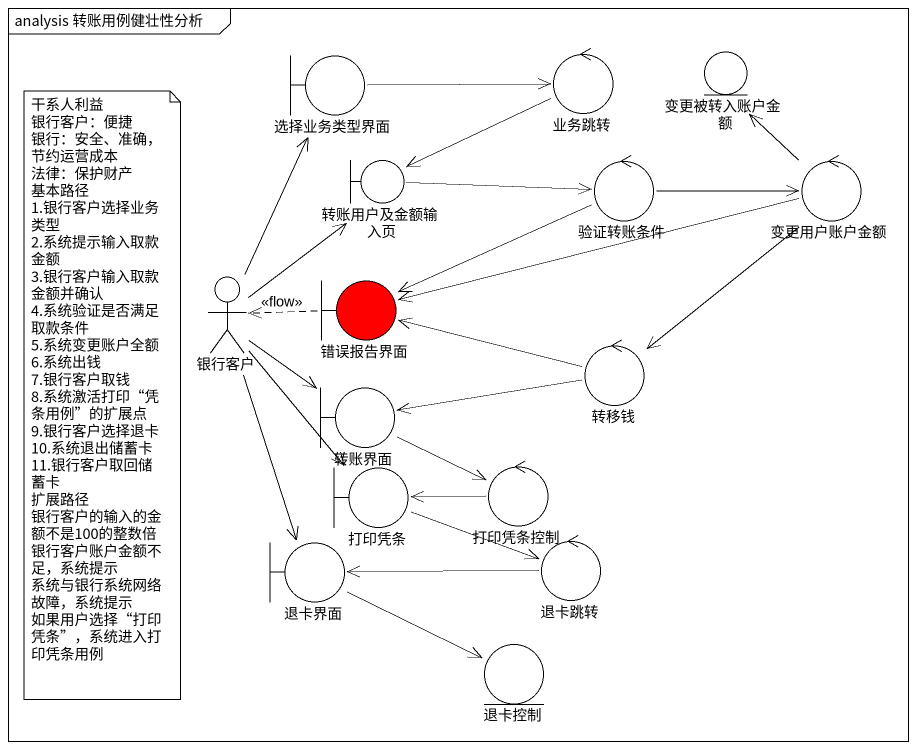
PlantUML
@startuml
mainframe analysis 转账用例健壮性分析
entity 变更被转入账户金额
boundary 选择业务类型界面
control 业务跳转
boundary 转账用户及金额输入页
control 验证转账条件
control 变更用户账户金额
actor 银行客户
boundary 错误报告界面 #FF0000
control 转移钱
boundary 转账界面
boundary 打印凭条
control 打印凭条控制
boundary 退卡界面
control 退卡跳转
entity 退卡控制
选择业务类型界面 -right-> 业务跳转
业务跳转 -left-> 转账用户及金额输入页
转账用户及金额输入页 -right-> 验证转账条件
验证转账条件 -right-> 变更用户账户金额
验证转账条件 -left-> 错误报告界面
变更用户账户金额 -up-> 变更被转入账户金额
变更用户账户金额 -left-> 错误报告界面
变更用户账户金额 --> 转移钱
银行客户 -up-> 选择业务类型界面
银行客户 -up-> 转账用户及金额输入页
银行客户 --> 转账界面
银行客户 --> 打印凭条
银行客户 --> 退卡界面
错误报告界面 .left.> 银行客户 : <<flow>>
转移钱 -left-> 错误报告界面
转移钱 -left-> 转账界面
转账界面 -right-> 打印凭条控制
打印凭条 -right-> 退卡跳转
打印凭条控制 -left-> 打印凭条
退卡界面 -right-> 退卡控制
退卡跳转 -left-> 退卡界面
note as N1
  干系人利益
  银行客户：便捷
  银行：安全、准确，节约运营成本
  法律：保护财产
  基本路径
  1.银行客户选择业务类型
  2.系统提示输入取款金额
  3.银行客户输入取款金额并确认
  4.系统验证是否满足取款条件
  5.系统变更账户全额
  6.系统出钱
  7.银行客户取钱
  8.系统激活打印“凭条用例”的扩展点
  9.银行客户选择退卡
  10.系统退出储蓄卡
  11.银行客户取回储蓄卡
  扩展路径
  银行客户的输入的金额不是100的整数倍
  银行客户账户金额不足，系统提示
  系统与银行系统网络故障，系统提示
  如果用户选择“打印凭条”，系统进入打印凭条用例
end note
@enduml
